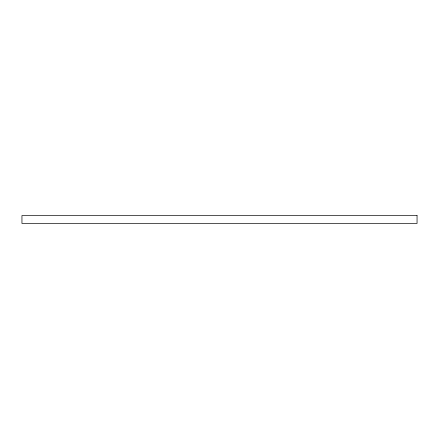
<?xml version="1.0" encoding="UTF-8"?>
<svg xmlns="http://www.w3.org/2000/svg" width="439" height="439" viewBox="0 0 439 439"><rect width="100%" height="100%" fill="white"/><g stroke="black" fill="none" stroke-linecap="round" stroke-linejoin="round"><path stroke-width="0.66" d="M417.05 215.549L21.95 215.549L21.95 223.451L417.05 223.451L417.05 215.549"/></g></svg>
